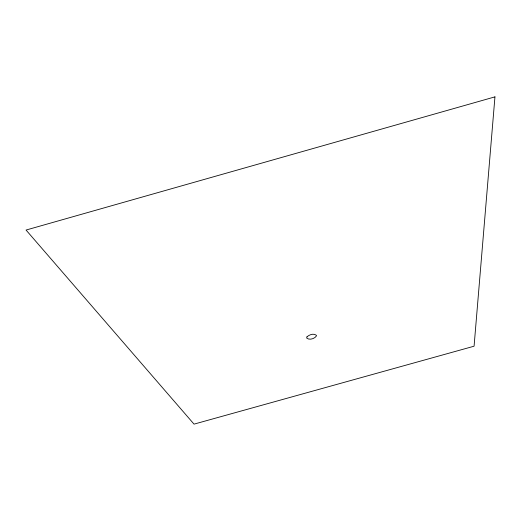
<?xml version="1.0" encoding="UTF-8"?>
<svg xmlns="http://www.w3.org/2000/svg" width="521" height="521" viewBox="0 0 521 521"><rect width="100%" height="100%" fill="white"/><g stroke="black" fill="none" stroke-linecap="round" stroke-linejoin="round"><path stroke-width="0.78" d="M494.95 96.867L474.077 346.204L194.027 424.133L26.05 230.048L494.95 96.867M306.96 336.879L306.68 338.083C309.383 340.415 314.625 338.787 316.449 335.934L316.442 335.355C313.876 332.997 309.22 334.684 306.96 336.879"/></g></svg>
